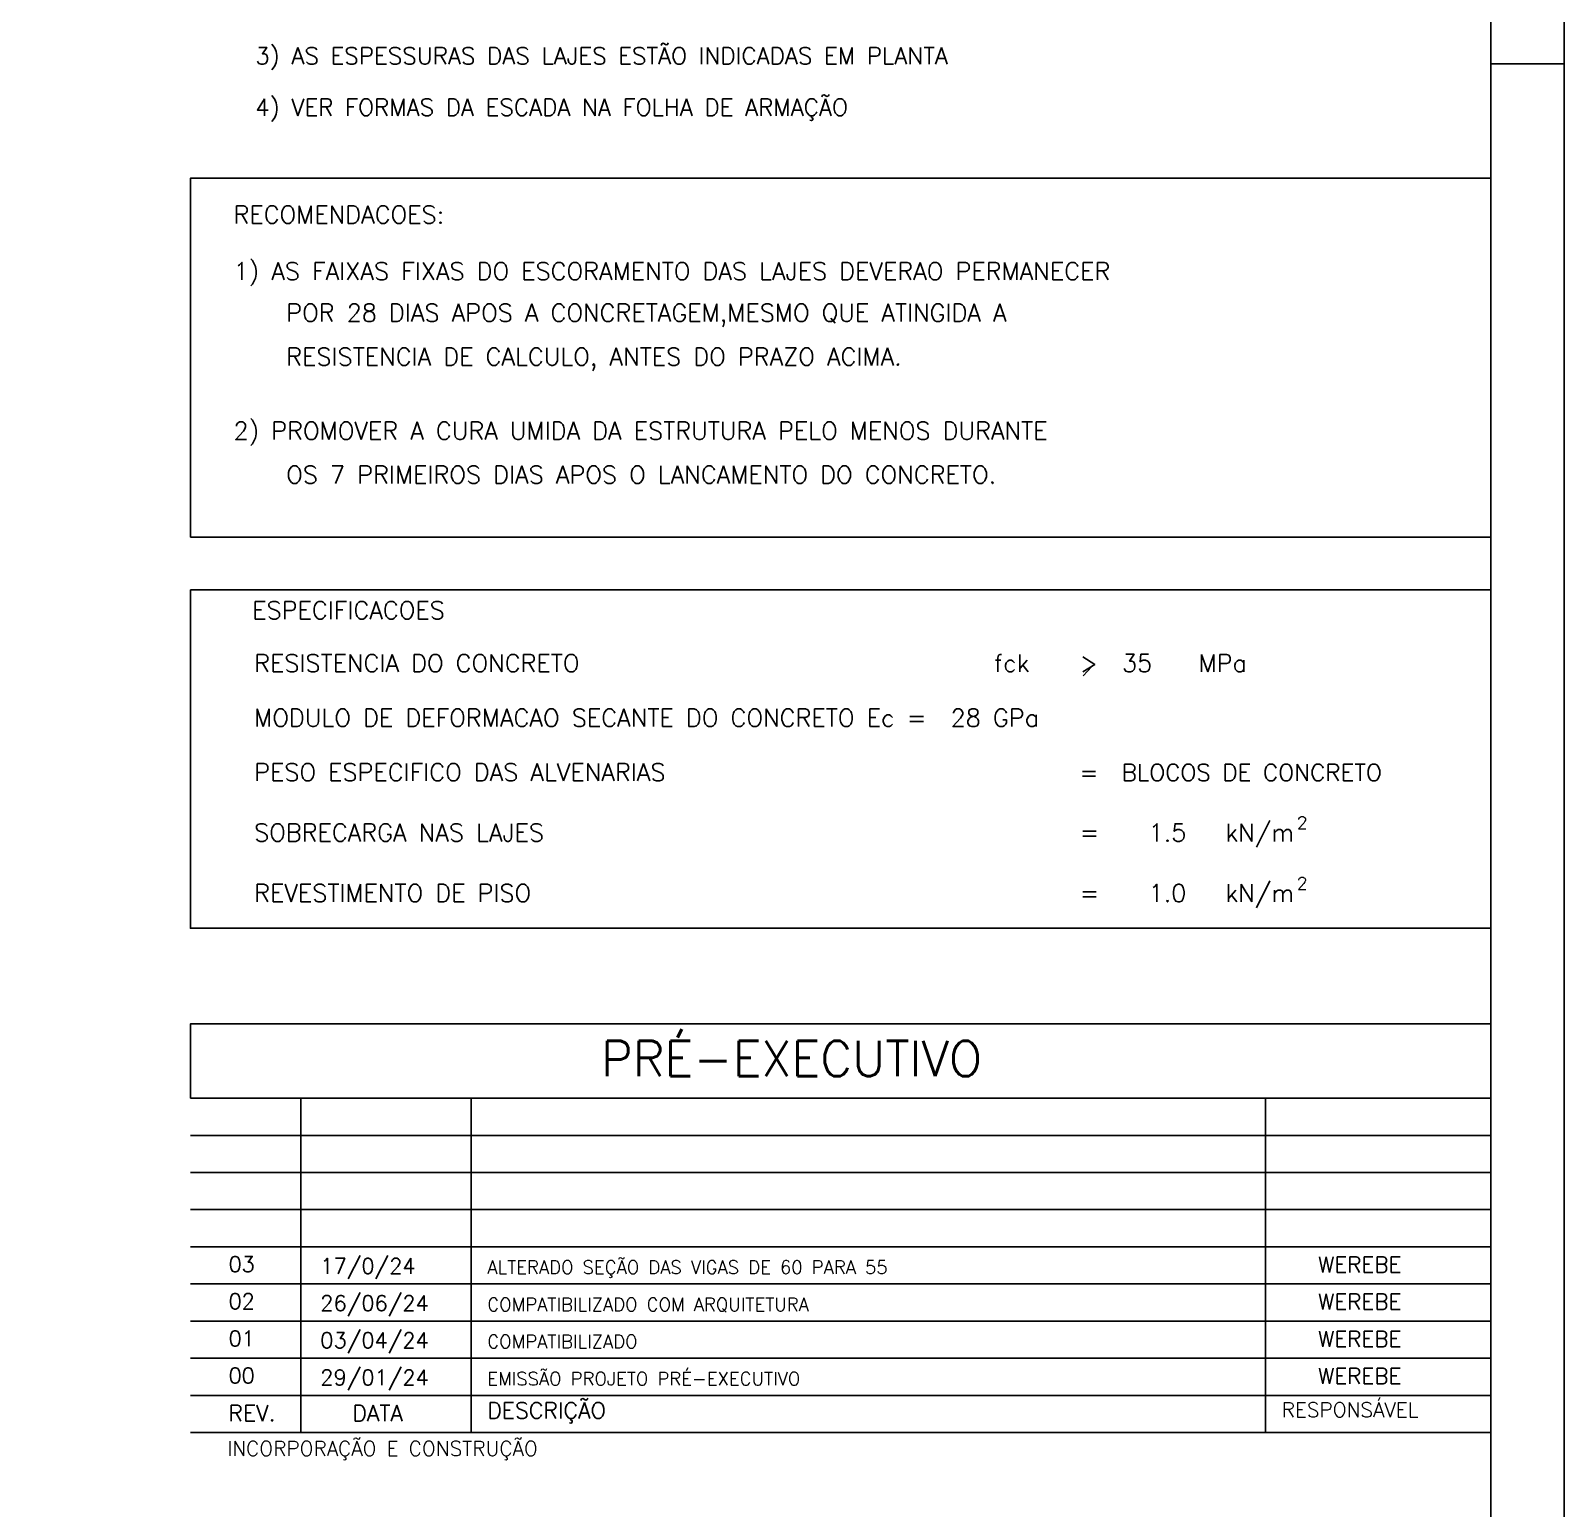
# Model space of a CAD drawing. Extents: x 715 to 5965, y 191 to 4191.
# Drawn here: x 4922 to 5965, y 1196 to 2201 of the extents above; entities that cross this region are included whole.
import ezdxf

# ---------------------------------------------------------------- set-up
doc = ezdxf.new("R2010")
doc.units = 0
doc.header["$MEASUREMENT"] = 0
for name, color, linetype in [('1', 1, 'CONTINUOUS'), ('3', 3, 'CONTINUOUS'), ('6', 6, 'CONTINUOUS'), ('9', 9, 'CONTINUOUS')]:
    doc.layers.add(name, color=color, linetype=linetype)
doc.styles.get("Standard").update_dxf_attribs({"font": 'ROMANS.SHX'})

msp = doc.modelspace()

# ---------------------------------------------------------------- linework, layer by layer
at = {"layer": '1', "linetype": 'Continuous'}
for p, q in [((5965.096797, 2178.283899), (5914.844774, 2178.283899)), ((5914.844546, 1247.386861), (5030.612688, 1247.386861))]:
    msp.add_line(p, q, dxfattribs=at)
for points in [[(715.34658, 190.908516), (5965.096797, 190.910592), (5965.096797, 4190.910592), (715.34658, 4190.908516), (715.34658, 190.908516)], [(5030.612688, 1856.318611), (5915.101203, 1856.318611), (5915.101203, 2100.377596), (5030.612688, 2100.377596), (5030.612688, 1856.318611)], [(5030.612688, 1820.396315), (5915.101203, 1820.396315), (5915.101203, 1590.358223), (5030.612688, 1590.358223), (5030.612688, 1820.396315)]]:
    msp.add_lwpolyline(points, dxfattribs=at)
at = {"layer": '3', "linetype": 'Continuous'}
msp.add_line((5637.859732, 1762.07312), (5643.819329, 1768.261069), dxfattribs=at)
at = {"layer": '6', "linetype": 'Continuous'}
for points in [[(865.349047, 240.910092), (5915.101203, 240.912167), (5915.101203, 4140.911092), (865.349047, 4140.909016), (865.349047, 240.910092)], [(5030.612688, 1474.760767), (5915.101203, 1474.760767), (5915.101203, 1525.288302), (5030.612688, 1525.288302), (5030.612688, 1474.760767)]]:
    msp.add_lwpolyline(points, dxfattribs=at)
at = {"layer": '9', "linetype": 'Continuous'}
for p, q in [((5915.101203, 1525.288302), (5030.612688, 1525.288302)), ((5915.101203, 1474.760767), (5030.612688, 1474.760767)), ((5105.646077, 1474.760767), (5105.646077, 1247.386861)), ((5221.582658, 1247.386861), (5221.582658, 1474.760767)), ((5761.856366, 1247.386861), (5761.856366, 1474.760767)), ((5914.844546, 1449.497), (5030.612688, 1449.497)), ((5914.844546, 1424.233233), (5030.612688, 1424.233233)), ((5914.844546, 1398.969465), (5030.612688, 1398.969465)), ((5914.844546, 1373.705698), (5030.612688, 1373.705698)), ((5914.844546, 1348.441931), (5030.612688, 1348.441931)), ((5914.844546, 1323.178163), (5030.612688, 1323.178163)), ((5914.844546, 1297.914396), (5030.612688, 1297.914396)), ((5914.844546, 1272.650629), (5030.612688, 1272.650629))]:
    msp.add_line(p, q, dxfattribs=at)

# ---------------------------------------------------------------- texts
at = {"layer": '3', "linetype": 'Continuous'}
for s, height, p in [('3) AS ESPESSURAS DAS LAJES ESTÃO INDICADAS EM PLANTA', 11.499926, (5074.718106, 2177.940895)), ('4) VER FORMAS DA ESCADA NA FOLHA DE ARMAÇÃO', 11.499926, (5074.718106, 2142.939492)), ('RECOMENDACOES:', 11.985081, (5059.976433, 2069.688664)), ('1) AS FAIXAS FIXAS DO ESCORAMENTO DAS LAJES DEVERAO PERMANECER', 11.985081, (5059.976433, 2031.239528)), ('POR 28 DIAS APOS A CONCRETAGEM,MESMO QUE ATINGIDA A', 11.985081, (5095.83509, 2002.965133)), ('RESISTENCIA DE CALCULO, ANTES DO PRAZO ACIMA.', 11.985081, (5095.83509, 1973.092277)), ('2) PROMOVER A CURA UMIDA DA ESTRUTURA PELO MENOS DURANTE', 11.985081, (5059.976433, 1922.690256)), ('OS 7 PRIMEIROS DIAS APOS O LANCAMENTO DO CONCRETO.', 11.985081, (5095.83509, 1892.8174)), ('ESPECIFICACOES', 11.979091, (5072.737907, 1800.664507)), ('RESISTENCIA DO CONCRETO', 11.979091, (5074.010685, 1764.652368)), ('fck', 11.979091, (5577.260511, 1764.652368)), ('>  35', 12, (5635.467658, 1764.652368)), ('MPa', 11.979091, (5716.367693, 1764.652368)), ('MODULO DE DEFORMACAO SECANTE DO CONCRETO Ec =  28 GPa', 12, (5074.010685, 1727.46478)), ('PESO ESPECIFICO DAS ALVENARIAS', 11.979091, (5074.010685, 1690.494313)), ('=  BLOCOS DE CONCRETO', 11.499926, (5635.467658, 1690.494313)), ('SOBRECARGA NAS LAJES', 11.97909, (5074.010685, 1649.447213)), ('1.5', 12, (5682.343334, 1649.447213)), ('kN/m', 11.979091, (5734.579654, 1649.447213)), ('2', 8.385363, (5783.196042, 1657.896215)), ('=', 11.979091, (5635.467658, 1649.447213)), ('REVESTIMENTO DE PISO', 11.979091, (5074.010685, 1608.304336)), ('1.0', 11.979091, (5682.343334, 1608.304336)), ('kN/m', 11.979091, (5734.579654, 1608.304336)), ('2', 8.385363, (5783.196042, 1616.753337)), ('=', 11.979091, (5635.467658, 1608.304336)), ('03', 10.5, (5056.499493, 1356.65059)), ('17/0/24', 10.5, (5119.012758, 1355.395016)), ('ALTERADO SEÇÃO DAS VIGAS DE 60 PARA 55', 9, (5232.57063, 1355.281706)), ('WEREBE', 10.749893, (5797.635777, 1356.215637)), ('02', 10.5, (5056.499493, 1331.386823)), ('26/06/24', 10.5, (5119.012758, 1330.131249)), ('COMPATIBILIZADO COM ARQUITETURA', 9, (5232.57063, 1330.017939)), ('WEREBE', 10.749893, (5797.635777, 1330.95187)), ('01', 10.5, (5056.499493, 1306.123055)), ('03/04/24', 10.5, (5119.012758, 1304.867481)), ('WEREBE', 10.749893, (5797.635777, 1305.688102)), ('COMPATIBILIZADO', 9, (5232.57063, 1304.754171)), ('00', 10.499895, (5056.499493, 1280.859288)), ('29/01/24', 10.5, (5119.012758, 1279.603714)), ('EMISSÃO PROJETO PRÉ-EXECUTIVO', 9, (5232.57063, 1279.490404)), ('WEREBE', 10.749893, (5797.635777, 1280.424335)), ('REV.', 10.99989, (5056.499493, 1255.095526)), ('DATA', 10.99989, (5140.82915, 1255.095526)), ('DESCRIÇÃO', 10.99989, (5232.57063, 1256.92725)), ('RESPONSÁVEL', 9.9999, (5772.844338, 1257.92724)), ('INCORPORAÇÃO E CONSTRUÇÃO', 9.9999, (5055.649866, 1231.507944))]:
    msp.add_text(s, height=height, dxfattribs=at).set_placement(p)
at = {"layer": '6', "linetype": 'Continuous'}
msp.add_text('PRÉ-EXECUTIVO', height=24, dxfattribs=at).set_placement((5309.946083, 1489.676927))

doc.saveas('drawing.dxf')
